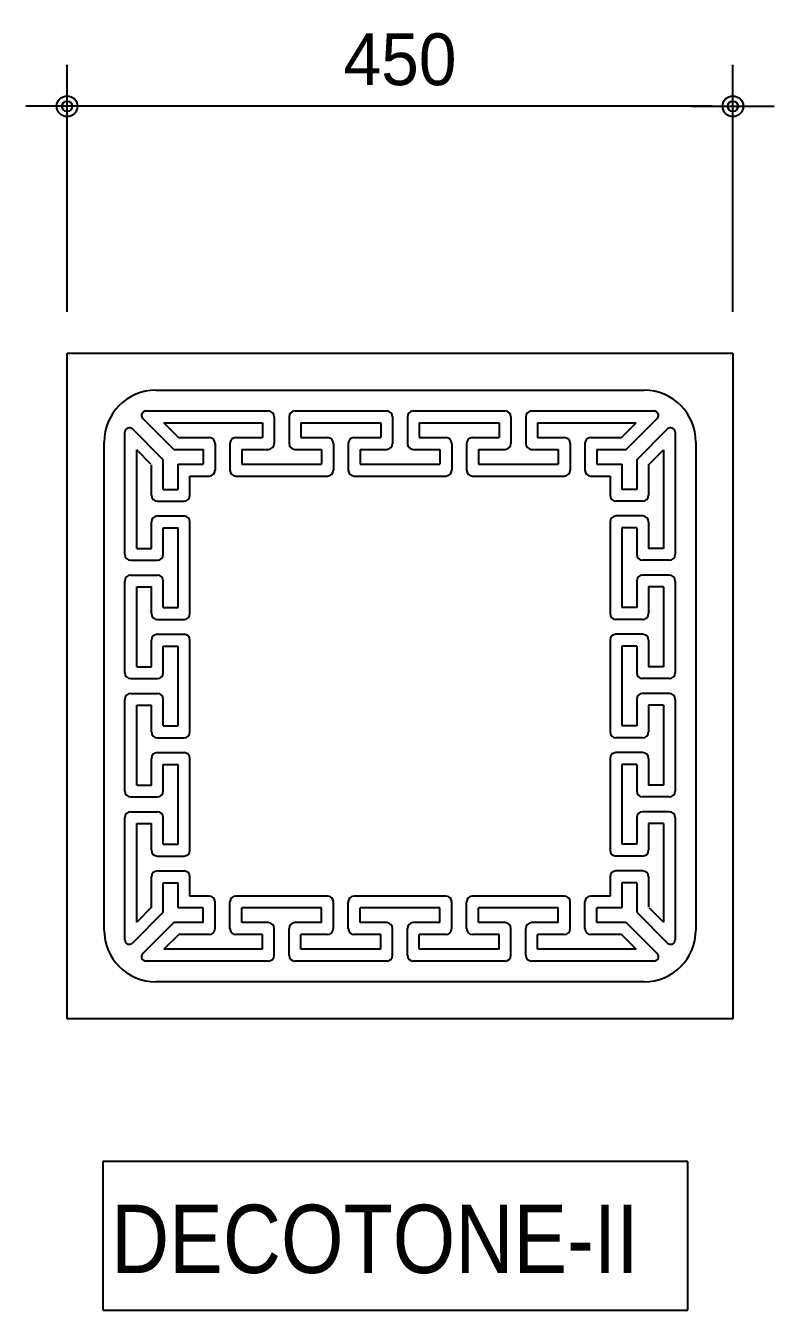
# Model space of a CAD drawing. Header units: millimetres. Extents: x 0 to 21000, y 0 to 5940.
# Drawn here: x 20063.5 to 20244.3, y 1861.4 to 2171.6 of the extents above; entities that cross this region are included whole.
import ezdxf

# ---------------------------------------------------------------- set-up
doc = ezdxf.new("R2010")
doc.units = ezdxf.units.MM
doc.layers.add('3TEX', color=3, linetype='Continuous')
doc.layers.add('DIM', color=7, linetype='Continuous')
doc.styles.add('1', font='')
doc.styles.get('1').set_extended_font_data('Dotum')
doc.dimstyles.new('SAMOO-3', dxfattribs={"dimscale": 300, "dimtxt": 3.0005, "dimasz": 1, "dimexe": 2, "dimexo": 2, "dimgap": 1, "dimtad": 1, "dimdec": 0, "dimdsep": 46, "dimlunit": 6, "dimtxsty": '1', "dimblk1": 'DIMDOT', "dimblk2": 'DIMDOT', "dimsah": 1, "dimcen": 2.5, "dimdle": 1.5, "dimclrd": 8, "dimclre": 8, "dimclrt": 3, "dimadec": 0, "dimazin": 0, "dimtfac": 1, "dimtdec": 0, "dimtix": 1, "dimtmove": 2, "dimatfit": 3, "dimldrblk": 'DIMDOT', "dimfxl": 1, "dimtvp": 1, "dimtolj": 1, "dimtzin": 0, "dimarcsym": 0})

# ---------------------------------------------------------------- blocks, each defined once
blk = doc.blocks.new('DIMDOT')
at = {"color": 0}
blk.add_line((-2, 0), (2, 0), dxfattribs=at)
for radius in [0.5, 0.25]:
    blk.add_circle((0, 0), radius, dxfattribs=at)
blk = doc.blocks.new('*D3129')
at = {"layer": 'Defpoints', "color": 0, "transparency": 16777216}
for p in [(20073.54, 2152.12), (20073.54, 2092.47), (20234.26, 2092.47)]:
    blk.add_point(p, dxfattribs=at)
at = {"layer": 'DIM', "color": 8, "lineweight": -2, "transparency": 16777216}
for p, q in [((20073.54, 2102.47), (20073.54, 2162.12)), ((20234.26, 2102.47), (20234.26, 2162.12)), ((20229.26, 2152.12), (20078.54, 2152.12))]:
    blk.add_line(p, q, dxfattribs=at)
at = {"layer": 'DIM', "color": 8, "lineweight": -2, "transparency": 16777216, "xscale": 5, "yscale": 5, "zscale": 5, "rotation": 180}
blk.add_blockref('DIMDOT', (20073.54, 2152.12), dxfattribs=at)
at = {"layer": 'DIM', "color": 8, "lineweight": -2, "transparency": 16777216, "xscale": 5, "yscale": 5, "zscale": 5}
blk.add_blockref('DIMDOT', (20234.26, 2152.12), dxfattribs=at)
at = {"layer": 'DIM', "color": 3, "transparency": 16777216, "insert": (20153.9, 2163.38), "char_height": 12.5, "attachment_point": 5, "style": '1'}
blk.add_mtext('\\A1;450', dxfattribs=at)

msp = doc.modelspace()

# ---------------------------------------------------------------- linework, layer by layer
for p, q in [((20073.54, 2092.47), (20234.26, 2092.47)), ((20073.54, 1931.76), (20073.54, 2092.47)), ((20234.26, 2092.47), (20234.26, 1931.76)), ((20094.97, 2083.54), (20212.83, 2083.54)), ((20092.58, 2078.54), (20122.11, 2078.54)), ((20128.54, 2078.54), (20150.68, 2078.54)), ((20157.11, 2078.54), (20179.26, 2078.54)), ((20185.68, 2078.54), (20215.22, 2078.54)), ((20099.28, 2069.26), (20091.82, 2076.71)), ((20100.46, 2072.11), (20096.89, 2075.69)), ((20096.89, 2075.69), (20120.68, 2075.69)), ((20120.68, 2075.69), (20120.68, 2072.11)), ((20123.54, 2077.11), (20123.54, 2070.69)), ((20127.11, 2077.11), (20127.11, 2070.69)), ((20129.97, 2075.69), (20149.26, 2075.69)), ((20129.97, 2075.69), (20129.97, 2072.11)), ((20149.26, 2075.69), (20149.26, 2072.11)), ((20152.11, 2077.11), (20152.11, 2070.69)), ((20155.68, 2077.11), (20155.68, 2070.69)), ((20158.54, 2075.69), (20158.54, 2072.11)), ((20158.54, 2075.69), (20177.83, 2075.69)), ((20177.83, 2075.69), (20177.83, 2072.11)), ((20180.68, 2077.11), (20180.68, 2070.69)), ((20184.26, 2077.11), (20184.26, 2070.69)), ((20187.11, 2075.69), (20210.9, 2075.69)), ((20187.11, 2075.69), (20187.11, 2072.11)), ((20207.47, 2072.25), (20210.9, 2075.69)), ((20208.52, 2069.26), (20215.97, 2076.71)), ((20087.47, 2043.9), (20087.47, 2073.43)), ((20096.76, 2066.73), (20089.3, 2074.19)), ((20211.04, 2066.73), (20218.5, 2074.19)), ((20220.33, 2073.43), (20220.33, 2043.9)), ((20082.47, 1953.19), (20082.47, 2071.04)), ((20099.28, 2069.26), (20106.4, 2069.26)), ((20100.46, 2072.11), (20107.83, 2072.11)), ((20106.4, 2069.26), (20106.4, 2065.69)), ((20109.26, 2070.69), (20109.26, 2064.26)), ((20112.83, 2070.69), (20112.83, 2064.26)), ((20114.26, 2072.11), (20120.68, 2072.11)), ((20115.68, 2069.26), (20115.68, 2065.69)), ((20115.68, 2069.26), (20122.11, 2069.26)), ((20128.54, 2069.26), (20134.97, 2069.26)), ((20129.97, 2072.11), (20136.4, 2072.11)), ((20134.97, 2069.26), (20134.97, 2065.69)), ((20137.83, 2070.69), (20137.83, 2064.26)), ((20141.4, 2070.69), (20141.4, 2064.26)), ((20142.83, 2072.11), (20149.26, 2072.11)), ((20144.26, 2069.26), (20144.26, 2065.69)), ((20144.26, 2069.26), (20150.68, 2069.26)), ((20157.11, 2069.26), (20163.54, 2069.26)), ((20158.54, 2072.11), (20164.97, 2072.11)), ((20163.54, 2069.26), (20163.54, 2065.69)), ((20166.4, 2070.69), (20166.4, 2064.26)), ((20169.97, 2070.69), (20169.97, 2064.26)), ((20171.4, 2072.11), (20177.83, 2072.11)), ((20172.83, 2069.26), (20172.83, 2065.69)), ((20172.83, 2069.26), (20179.26, 2069.26)), ((20185.68, 2069.26), (20192.11, 2069.26)), ((20187.11, 2072.11), (20193.54, 2072.11)), ((20192.11, 2069.26), (20192.11, 2065.69)), ((20194.97, 2070.69), (20194.97, 2064.26)), ((20198.54, 2070.69), (20198.54, 2064.26)), ((20199.97, 2072.11), (20207.33, 2072.11)), ((20201.4, 2069.26), (20208.52, 2069.26)), ((20201.4, 2069.26), (20201.4, 2065.69)), ((20225.33, 2071.04), (20225.33, 1953.19)), ((20093.76, 2065.69), (20090.33, 2069.12)), ((20090.33, 2045.33), (20090.33, 2069.12)), ((20096.76, 2059.61), (20096.76, 2066.73)), ((20211.04, 2066.73), (20211.04, 2059.61)), ((20213.9, 2065.55), (20217.47, 2069.12)), ((20217.47, 2069.12), (20217.47, 2045.33)), ((20093.9, 2058.19), (20093.9, 2065.55)), ((20100.33, 2065.69), (20106.4, 2065.69)), ((20100.33, 2059.61), (20100.33, 2065.69)), ((20115.68, 2065.69), (20134.97, 2065.69)), ((20144.26, 2065.69), (20163.54, 2065.69)), ((20172.83, 2065.69), (20192.11, 2065.69)), ((20201.4, 2065.69), (20207.47, 2065.69)), ((20207.47, 2065.69), (20207.47, 2059.61)), ((20213.9, 2065.55), (20213.9, 2058.19)), ((20103.18, 2062.83), (20107.83, 2062.83)), ((20103.18, 2058.19), (20103.18, 2062.83)), ((20114.26, 2062.83), (20136.4, 2062.83)), ((20142.83, 2062.83), (20164.97, 2062.83)), ((20171.4, 2062.83), (20193.54, 2062.83)), ((20199.97, 2062.83), (20204.61, 2062.83)), ((20204.61, 2062.83), (20204.61, 2058.19)), ((20096.76, 2059.61), (20100.33, 2059.61)), ((20211.04, 2059.61), (20207.47, 2059.61)), ((20095.33, 2056.76), (20101.76, 2056.76)), ((20212.47, 2056.76), (20206.04, 2056.76)), ((20093.9, 2045.33), (20093.9, 2051.76)), ((20095.33, 2053.19), (20101.76, 2053.19)), ((20103.18, 2029.61), (20103.18, 2051.76)), ((20204.61, 2051.76), (20204.61, 2029.61)), ((20212.47, 2053.19), (20206.04, 2053.19)), ((20213.9, 2051.76), (20213.9, 2045.33)), ((20096.76, 2050.33), (20100.33, 2050.33)), ((20096.76, 2043.9), (20096.76, 2050.33)), ((20100.33, 2031.04), (20100.33, 2050.33)), ((20211.04, 2050.33), (20207.47, 2050.33)), ((20207.47, 2050.33), (20207.47, 2031.04)), ((20211.04, 2050.33), (20211.04, 2043.9)), ((20090.33, 2045.33), (20093.9, 2045.33)), ((20217.47, 2045.33), (20213.9, 2045.33)), ((20088.9, 2042.47), (20095.33, 2042.47)), ((20218.9, 2042.47), (20212.47, 2042.47)), ((20088.9, 2038.9), (20095.33, 2038.9)), ((20218.9, 2038.9), (20212.47, 2038.9)), ((20087.47, 2015.33), (20087.47, 2037.47)), ((20090.33, 2016.76), (20090.33, 2036.04)), ((20090.33, 2036.04), (20093.9, 2036.04)), ((20093.9, 2029.61), (20093.9, 2036.04)), ((20096.76, 2031.04), (20096.76, 2037.47)), ((20211.04, 2037.47), (20211.04, 2031.04)), ((20217.47, 2036.04), (20213.9, 2036.04)), ((20213.9, 2036.04), (20213.9, 2029.61)), ((20217.47, 2036.04), (20217.47, 2016.76)), ((20220.33, 2037.47), (20220.33, 2015.33)), ((20096.76, 2031.04), (20100.33, 2031.04)), ((20211.04, 2031.04), (20207.47, 2031.04)), ((20095.33, 2028.19), (20101.76, 2028.19)), ((20212.47, 2028.19), (20206.04, 2028.19)), ((20093.9, 2016.76), (20093.9, 2023.19)), ((20095.33, 2024.61), (20101.76, 2024.61)), ((20103.18, 2001.04), (20103.18, 2023.19)), ((20204.61, 2023.19), (20204.61, 2001.04)), ((20212.47, 2024.61), (20206.04, 2024.61)), ((20213.9, 2023.19), (20213.9, 2016.76)), ((20096.76, 2015.33), (20096.76, 2021.76)), ((20096.76, 2021.76), (20100.33, 2021.76)), ((20100.33, 2002.47), (20100.33, 2021.76)), ((20207.47, 2021.76), (20207.47, 2002.47)), ((20211.04, 2021.76), (20207.47, 2021.76)), ((20211.04, 2021.76), (20211.04, 2015.33)), ((20090.33, 2016.76), (20093.9, 2016.76)), ((20217.47, 2016.76), (20213.9, 2016.76)), ((20088.9, 2013.9), (20095.33, 2013.9)), ((20218.9, 2013.9), (20212.47, 2013.9)), ((20088.9, 2010.33), (20095.33, 2010.33)), ((20218.9, 2010.33), (20212.47, 2010.33)), ((20087.47, 1986.76), (20087.47, 2008.9)), ((20090.33, 1988.19), (20090.33, 2007.47)), ((20090.33, 2007.47), (20093.9, 2007.47)), ((20093.9, 2001.04), (20093.9, 2007.47)), ((20096.76, 2002.47), (20096.76, 2008.9)), ((20211.04, 2008.9), (20211.04, 2002.47)), ((20213.9, 2007.47), (20213.9, 2001.04)), ((20217.47, 2007.47), (20213.9, 2007.47)), ((20217.47, 2007.47), (20217.47, 1988.19)), ((20220.33, 2008.9), (20220.33, 1986.76)), ((20096.76, 2002.47), (20100.33, 2002.47)), ((20211.04, 2002.47), (20207.47, 2002.47)), ((20095.33, 1999.61), (20101.76, 1999.61)), ((20212.47, 1999.61), (20206.04, 1999.61)), ((20095.33, 1996.04), (20101.76, 1996.04)), ((20212.47, 1996.04), (20206.04, 1996.04)), ((20093.9, 1988.19), (20093.9, 1994.61)), ((20096.76, 1993.19), (20100.33, 1993.19)), ((20096.76, 1986.76), (20096.76, 1993.19)), ((20100.33, 1973.9), (20100.33, 1993.19)), ((20103.18, 1972.47), (20103.18, 1994.61)), ((20204.61, 1994.61), (20204.61, 1972.47)), ((20207.47, 1993.19), (20207.47, 1973.9)), ((20211.04, 1993.19), (20207.47, 1993.19)), ((20211.04, 1993.19), (20211.04, 1986.76)), ((20213.9, 1994.61), (20213.9, 1988.19)), ((20090.33, 1988.19), (20093.9, 1988.19)), ((20217.47, 1988.19), (20213.9, 1988.19)), ((20088.9, 1985.33), (20095.33, 1985.33)), ((20218.9, 1985.33), (20212.47, 1985.33)), ((20087.47, 1950.8), (20087.47, 1980.33)), ((20088.9, 1981.76), (20095.33, 1981.76)), ((20096.76, 1973.9), (20096.76, 1980.33)), ((20211.04, 1980.33), (20211.04, 1973.9)), ((20218.9, 1981.76), (20212.47, 1981.76)), ((20220.33, 1980.33), (20220.33, 1950.8)), ((20090.33, 1955.11), (20090.33, 1978.9)), ((20090.33, 1978.9), (20093.9, 1978.9)), ((20093.9, 1972.47), (20093.9, 1978.9)), ((20213.9, 1978.9), (20213.9, 1972.47)), ((20217.47, 1978.9), (20213.9, 1978.9)), ((20217.47, 1978.9), (20217.47, 1955.11)), ((20096.76, 1973.9), (20100.33, 1973.9)), ((20211.04, 1973.9), (20207.47, 1973.9)), ((20095.33, 1971.04), (20101.76, 1971.04)), ((20212.47, 1971.04), (20206.04, 1971.04)), ((20095.33, 1967.47), (20101.76, 1967.47)), ((20212.47, 1967.47), (20206.04, 1967.47)), ((20093.9, 1958.68), (20093.9, 1966.04)), ((20096.76, 1964.61), (20100.33, 1964.61)), ((20096.76, 1957.5), (20096.76, 1964.61)), ((20100.33, 1958.54), (20100.33, 1964.61)), ((20103.18, 1961.4), (20103.18, 1966.04)), ((20204.61, 1966.04), (20204.61, 1961.4)), ((20211.04, 1964.61), (20207.47, 1964.61)), ((20207.47, 1964.61), (20207.47, 1958.54)), ((20211.04, 1964.61), (20211.04, 1957.5)), ((20213.9, 1966.04), (20213.9, 1958.68)), ((20107.83, 1961.4), (20103.18, 1961.4)), ((20136.4, 1961.4), (20114.26, 1961.4)), ((20164.97, 1961.4), (20142.83, 1961.4)), ((20193.54, 1961.4), (20171.4, 1961.4)), ((20204.61, 1961.4), (20199.97, 1961.4)), ((20093.9, 1958.68), (20090.33, 1955.11)), ((20106.4, 1958.54), (20100.33, 1958.54)), ((20106.4, 1954.97), (20106.4, 1958.54)), ((20109.26, 1953.54), (20109.26, 1959.97)), ((20112.83, 1953.54), (20112.83, 1959.97)), ((20134.97, 1958.54), (20115.68, 1958.54)), ((20115.68, 1954.97), (20115.68, 1958.54)), ((20134.97, 1954.97), (20134.97, 1958.54)), ((20137.83, 1953.54), (20137.83, 1959.97)), ((20141.4, 1953.54), (20141.4, 1959.97)), ((20144.26, 1954.97), (20144.26, 1958.54)), ((20163.54, 1958.54), (20144.26, 1958.54)), ((20163.54, 1954.97), (20163.54, 1958.54)), ((20166.4, 1953.54), (20166.4, 1959.97)), ((20169.97, 1953.54), (20169.97, 1959.97)), ((20192.11, 1958.54), (20172.83, 1958.54)), ((20172.83, 1954.97), (20172.83, 1958.54)), ((20192.11, 1954.97), (20192.11, 1958.54)), ((20194.97, 1953.54), (20194.97, 1959.97)), ((20198.54, 1953.54), (20198.54, 1959.97)), ((20207.47, 1958.54), (20201.4, 1958.54)), ((20201.4, 1954.97), (20201.4, 1958.54)), ((20214.04, 1958.54), (20217.47, 1955.11)), ((20096.76, 1957.5), (20089.3, 1950.04)), ((20099.28, 1954.97), (20091.82, 1947.51)), ((20106.4, 1954.97), (20099.28, 1954.97)), ((20122.11, 1954.97), (20115.68, 1954.97)), ((20134.97, 1954.97), (20128.54, 1954.97)), ((20150.68, 1954.97), (20144.26, 1954.97)), ((20163.54, 1954.97), (20157.11, 1954.97)), ((20179.26, 1954.97), (20172.83, 1954.97)), ((20192.11, 1954.97), (20185.68, 1954.97)), ((20208.52, 1954.97), (20201.4, 1954.97)), ((20208.52, 1954.97), (20215.97, 1947.51)), ((20211.04, 1957.5), (20218.5, 1950.04)), ((20100.33, 1951.98), (20096.89, 1948.54)), ((20107.83, 1952.11), (20100.46, 1952.11)), ((20120.68, 1952.11), (20114.26, 1952.11)), ((20120.68, 1948.54), (20120.68, 1952.11)), ((20123.54, 1947.11), (20123.54, 1953.54)), ((20127.11, 1947.11), (20127.11, 1953.54)), ((20136.4, 1952.11), (20129.97, 1952.11)), ((20129.97, 1948.54), (20129.97, 1952.11)), ((20149.26, 1952.11), (20142.83, 1952.11)), ((20149.26, 1948.54), (20149.26, 1952.11)), ((20152.11, 1947.11), (20152.11, 1953.54)), ((20155.68, 1947.11), (20155.68, 1953.54)), ((20158.54, 1948.54), (20158.54, 1952.11)), ((20164.97, 1952.11), (20158.54, 1952.11)), ((20177.83, 1952.11), (20171.4, 1952.11)), ((20177.83, 1948.54), (20177.83, 1952.11)), ((20180.68, 1947.11), (20180.68, 1953.54)), ((20184.26, 1947.11), (20184.26, 1953.54)), ((20193.54, 1952.11), (20187.11, 1952.11)), ((20187.11, 1948.54), (20187.11, 1952.11)), ((20207.33, 1952.11), (20199.97, 1952.11)), ((20207.33, 1952.11), (20210.9, 1948.54)), ((20120.68, 1948.54), (20096.89, 1948.54)), ((20149.26, 1948.54), (20129.97, 1948.54)), ((20177.83, 1948.54), (20158.54, 1948.54)), ((20210.9, 1948.54), (20187.11, 1948.54)), ((20122.11, 1945.69), (20092.58, 1945.69)), ((20150.68, 1945.69), (20128.54, 1945.69)), ((20179.26, 1945.69), (20157.11, 1945.69)), ((20215.22, 1945.69), (20185.68, 1945.69)), ((20212.83, 1940.69), (20094.97, 1940.69)), ((20234.26, 1931.76), (20073.54, 1931.76))]:
    msp.add_line(p, q)
at = {"color": 7}
for p, q in [((20223.36, 1897.32), (20082.18, 1897.32)), ((20082.18, 1897.32), (20082.18, 1861.35)), ((20223.36, 1861.35), (20223.36, 1897.32)), ((20082.18, 1861.35), (20223.36, 1861.35))]:
    msp.add_line(p, q, dxfattribs=at)
for centre, radius, start, end in [((20094.97, 2071.04), 12.5, 90, 180), ((20212.83, 2071.04), 12.5, 0, 90), ((20092.58, 2077.47), 1.07, 90, 225), ((20122.11, 2077.11), 1.43, 0, 90), ((20128.54, 2077.11), 1.43, 90, 180), ((20150.68, 2077.11), 1.43, 0, 90), ((20157.11, 2077.11), 1.43, 90, 180), ((20179.26, 2077.11), 1.43, 0, 90), ((20185.68, 2077.11), 1.43, 90, 180), ((20215.22, 2077.47), 1.07, 315, 90), ((20088.54, 2073.43), 1.07, 45, 180), ((20219.26, 2073.43), 1.07, 0, 135), ((20107.83, 2070.69), 1.43, 0, 90), ((20114.26, 2070.69), 1.43, 90, 180), ((20122.11, 2070.69), 1.43, 270, 0), ((20128.54, 2070.69), 1.43, 180, 270), ((20136.4, 2070.69), 1.43, 0, 90), ((20142.83, 2070.69), 1.43, 90, 180), ((20150.68, 2070.69), 1.43, 270, 0), ((20157.11, 2070.69), 1.43, 180, 270), ((20164.97, 2070.69), 1.43, 0, 90), ((20171.4, 2070.69), 1.43, 90, 180), ((20179.26, 2070.69), 1.43, 270, 0), ((20185.68, 2070.69), 1.43, 180, 270), ((20193.54, 2070.69), 1.43, 0, 90), ((20199.97, 2070.69), 1.43, 90, 180), ((20107.83, 2064.26), 1.43, 270, 0), ((20114.26, 2064.26), 1.43, 180, 270), ((20136.4, 2064.26), 1.43, 270, 0), ((20142.83, 2064.26), 1.43, 180, 270), ((20164.97, 2064.26), 1.43, 270, 0), ((20171.4, 2064.26), 1.43, 180, 270), ((20193.54, 2064.26), 1.43, 270, 0), ((20199.97, 2064.26), 1.43, 180, 270), ((20095.33, 2058.19), 1.43, 180, 270), ((20101.76, 2058.19), 1.43, 270, 0), ((20206.04, 2058.19), 1.43, 180, 270), ((20212.47, 2058.19), 1.43, 270, 0), ((20095.33, 2051.76), 1.43, 90, 180), ((20101.76, 2051.76), 1.43, 0, 90), ((20206.04, 2051.76), 1.43, 90, 180), ((20212.47, 2051.76), 1.43, 0, 90), ((20088.9, 2043.9), 1.43, 180, 270), ((20095.33, 2043.9), 1.43, 270, 0), ((20212.47, 2043.9), 1.43, 180, 270), ((20218.9, 2043.9), 1.43, 270, 0), ((20088.9, 2037.47), 1.43, 90, 180), ((20095.33, 2037.47), 1.43, 0, 90), ((20212.47, 2037.47), 1.43, 90, 180), ((20218.9, 2037.47), 1.43, 0, 90), ((20095.33, 2029.61), 1.43, 180, 270), ((20101.76, 2029.61), 1.43, 270, 0), ((20206.04, 2029.61), 1.43, 180, 270), ((20212.47, 2029.61), 1.43, 270, 0), ((20095.33, 2023.19), 1.43, 90, 180), ((20101.76, 2023.19), 1.43, 0, 90), ((20206.04, 2023.19), 1.43, 90, 180), ((20212.47, 2023.19), 1.43, 0, 90), ((20088.9, 2015.33), 1.43, 180, 270), ((20095.33, 2015.33), 1.43, 270, 0), ((20212.47, 2015.33), 1.43, 180, 270), ((20218.9, 2015.33), 1.43, 270, 0), ((20088.9, 2008.9), 1.43, 90, 180), ((20095.33, 2008.9), 1.43, 0, 90), ((20212.47, 2008.9), 1.43, 90, 180), ((20218.9, 2008.9), 1.43, 0, 90), ((20095.33, 2001.04), 1.43, 180, 270), ((20101.76, 2001.04), 1.43, 270, 0), ((20206.04, 2001.04), 1.43, 180, 270), ((20212.47, 2001.04), 1.43, 270, 0), ((20095.33, 1994.61), 1.43, 90, 180), ((20101.76, 1994.61), 1.43, 0, 90), ((20206.04, 1994.61), 1.43, 90, 180), ((20212.47, 1994.61), 1.43, 0, 90), ((20088.9, 1986.76), 1.43, 180, 270), ((20095.33, 1986.76), 1.43, 270, 0), ((20212.47, 1986.76), 1.43, 180, 270), ((20218.9, 1986.76), 1.43, 270, 0), ((20088.9, 1980.33), 1.43, 90, 180), ((20095.33, 1980.33), 1.43, 0, 90), ((20212.47, 1980.33), 1.43, 90, 180), ((20218.9, 1980.33), 1.43, 0, 90), ((20095.33, 1972.47), 1.43, 180, 270), ((20101.76, 1972.47), 1.43, 270, 0), ((20206.04, 1972.47), 1.43, 180, 270), ((20212.47, 1972.47), 1.43, 270, 0), ((20095.33, 1966.04), 1.43, 90, 180), ((20101.76, 1966.04), 1.43, 0, 90), ((20206.04, 1966.04), 1.43, 90, 180), ((20212.47, 1966.04), 1.43, 0, 90), ((20107.83, 1959.97), 1.43, 0, 90), ((20114.26, 1959.97), 1.43, 90, 180), ((20136.4, 1959.97), 1.43, 0, 90), ((20142.83, 1959.97), 1.43, 90, 180), ((20164.97, 1959.97), 1.43, 0, 90), ((20171.4, 1959.97), 1.43, 90, 180), ((20193.54, 1959.97), 1.43, 0, 90), ((20199.97, 1959.97), 1.43, 90, 180), ((20122.11, 1953.54), 1.43, 0, 90), ((20128.54, 1953.54), 1.43, 90, 180), ((20150.68, 1953.54), 1.43, 0, 90), ((20157.11, 1953.54), 1.43, 90, 180), ((20179.26, 1953.54), 1.43, 0, 90), ((20185.68, 1953.54), 1.43, 90, 180), ((20094.97, 1953.19), 12.5, 180, 270), ((20107.83, 1953.54), 1.43, 270, 0), ((20114.26, 1953.54), 1.43, 180, 270), ((20136.4, 1953.54), 1.43, 270, 0), ((20142.83, 1953.54), 1.43, 180, 270), ((20164.97, 1953.54), 1.43, 270, 0), ((20171.4, 1953.54), 1.43, 180, 270), ((20193.54, 1953.54), 1.43, 270, 0), ((20199.97, 1953.54), 1.43, 180, 270), ((20212.83, 1953.19), 12.5, 270, 0), ((20088.54, 1950.8), 1.07, 180, 315), ((20219.26, 1950.8), 1.07, 225, 0), ((20092.58, 1946.76), 1.07, 135, 270), ((20122.11, 1947.11), 1.43, 270, 0), ((20128.54, 1947.11), 1.43, 180, 270), ((20150.68, 1947.11), 1.43, 270, 0), ((20157.11, 1947.11), 1.43, 180, 270), ((20179.26, 1947.11), 1.43, 270, 0), ((20185.68, 1947.11), 1.43, 180, 270), ((20215.22, 1946.76), 1.07, 270, 45)]:
    msp.add_arc(centre, radius, start, end)

# ---------------------------------------------------------------- texts
at = {"layer": '3TEX', "color": 3, "lineweight": 50, "style": '1', "width": 0.9}
msp.add_text('DECOTONE-II', height=16.5, dxfattribs=at).set_placement((20084.15, 1870.35))

# ---------------------------------------------------------------- dimensions: what is measured, and where the dimension line sits
at = {"layer": 'DIM'}
dim = msp.add_linear_dim(base=(20073.54, 2152.12), p1=(20234.26, 2092.47), p2=(20073.54, 2092.47), text='450', dimstyle='SAMOO-3', override={"dimscale": 5, "dimtxt": 2.5}, dxfattribs=at)
dim.commit()
dim.dimension.update_dxf_attribs({"geometry": '*D3129', "text_midpoint": (20153.9, 2163.38)})

doc.saveas('drawing.dxf')
